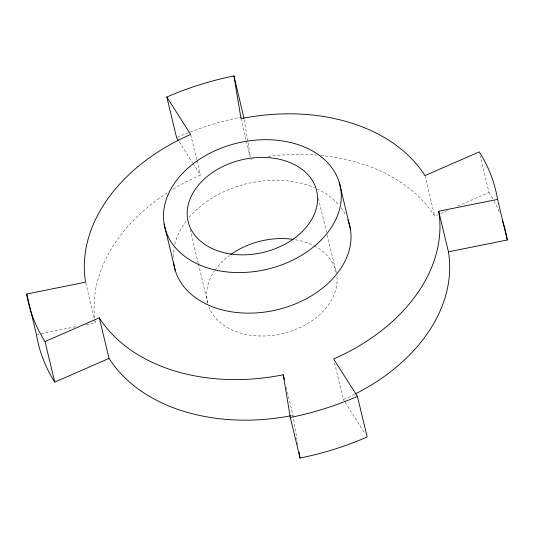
<?xml version="1.0" encoding="UTF-8"?>
<svg xmlns="http://www.w3.org/2000/svg" width="534" height="534" viewBox="0 0 534 534"><rect width="100%" height="100%" fill="white"/><g stroke="black" fill="none" stroke-linecap="round" stroke-linejoin="round"><path stroke-width="0.4" stroke-dasharray="2.67 2" d="M320.72 155.474A180.218 129.635 -13.5 0 1 434.709 216.17L437.767 214.835M440.824 213.493L448.467 210.156M457.638 206.151L488.984 192.46L480.2 155.861M36.439 334.584L75.681 326.701M86.308 324.565L95.299 322.763A180.218 129.635 -13.5 0 1 95.052 321.188M179.217 141.77L192.454 162.556M192.894 163.25L200.397 175.032A180.218 129.635 -13.5 0 0 171.367 190.211M334.558 362.946L343.342 399.545L344.67 401.621M345.111 402.316L364.962 433.501M424.964 175.593L434.709 216.17M318.377 198.227L326.474 231.976M327.162 234.913L336.226 272.674M241.001 118.641L246.161 140.122M246.348 140.923L250.172 156.836M286.311 387.51L292.999 415.359L297.872 444.909M190.658 134.455L196.766 159.913M196.959 160.707L200.397 175.032M190.064 229.306L198.254 263.335M198.361 263.856L208.006 304.033M85.747 282.98L94.344 318.785M94.538 319.579L95.299 322.763M244.245 119.816L250.339 156.756M354.583 394.286A180.218 129.635 -13.5 0 1 343.342 399.545M292.999 415.359A180.218 129.635 -13.5 0 1 291.424 415.666M94.638 318.024A180.218 129.635 -13.5 0 1 167.296 192.794M250.746 159.219A180.218 129.635 -13.5 0 1 252.315 158.912M268.155 156.362A180.218 129.635 -13.5 0 1 316.715 155.114M177.308 137.291A240.287 172.849 -13.5 0 1 242.109 116.853M488.984 192.46A240.287 172.849 -13.5 0 1 493.596 200.277M493.99 201.004A240.287 172.849 -13.5 0 1 499.871 213.56M336.914 276.599A66.082 47.533 -13.5 0 1 282.259 333.677A66.082 47.533 -13.5 0 1 208.694 306.309M207.773 303.339A66.082 47.533 -13.5 0 1 214.588 270.725M215.028 270.084A66.082 47.533 -13.5 0 1 229.46 255.472M295.556 239.746A66.082 47.533 -13.5 0 1 313.591 245.573M314.292 245.934A66.082 47.533 -13.5 0 1 336.327 272.754M173.216 257.281A90.106 64.821 -13.5 0 1 174.064 247.542M174.751 244.372A90.106 64.821 -13.5 0 1 186.666 220.462M189.116 217.438A90.106 64.821 -13.5 0 1 314.299 187.648M317.089 188.889A90.106 64.821 -13.5 0 1 339.17 205.25M341.199 207.773A90.106 64.821 -13.5 0 1 345.585 214.661"/><path stroke-width="0.8" d="M290.636 415.819A180.218 129.635 -13.5 0 1 109.036 358.407L54.755 382.117L45.016 341.54L99.291 317.83A180.218 129.635 -13.5 0 0 283.254 374.781L284.402 379.554M54.755 382.117A240.287 172.849 -13.5 0 1 36.439 334.584L26.7 294.007L85.56 282.186A180.218 129.635 -13.5 0 1 190.658 134.455L166.828 97.034A240.287 172.849 -13.5 0 1 233.959 75.955L243.971 118.174M283.254 374.781L290.302 417.468L300.041 458.045A240.287 172.849 -13.5 0 0 367.172 436.966L357.426 396.388L333.603 358.968A180.218 129.635 -13.5 0 0 438.701 211.237L497.561 199.416L507.3 239.993L448.44 251.814A180.218 129.635 -13.5 0 1 355.317 393.918M178.336 140.382L176.574 137.612L166.828 97.034M438.701 211.237L448.44 251.814M339.21 182.207L350.417 228.973M164.105 223.873L175.306 270.638M99.291 317.83L109.036 358.407M299.093 452.298L300.041 458.045M233.959 75.955L241.001 118.641A180.218 129.635 -13.5 0 1 424.964 175.593L479.245 151.883A240.287 172.849 -13.5 0 1 497.561 199.416M502.407 220.408A240.287 172.849 -13.5 0 1 507.3 239.993M230.688 254.571A66.082 47.533 -13.5 0 1 293.306 239.386M357.426 396.388A240.287 172.849 -13.5 0 1 290.302 417.468M45.016 341.54A240.287 172.849 -13.5 0 1 26.7 294.007M347.908 219.774A90.106 64.821 -13.5 0 1 277.553 309.667A90.106 64.821 -13.5 0 1 173.517 262.081M226.723 253.303A66.082 47.533 -13.5 0 0 317.129 193.128A66.082 47.533 -13.5 0 0 213.306 171.968A66.082 47.533 -13.5 0 0 226.723 253.303M217.391 270.458A90.106 64.821 -13.5 0 0 340.672 188.402A90.106 64.821 -13.5 0 0 199.095 159.546A90.106 64.821 -13.5 0 0 217.391 270.458"/></g></svg>
